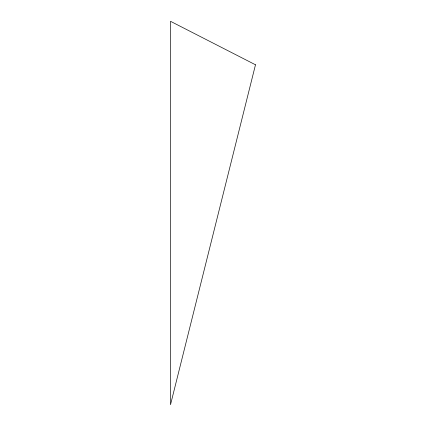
<?xml version="1.0" encoding="UTF-8"?>
<svg xmlns="http://www.w3.org/2000/svg" width="426" height="426" viewBox="0 0 426 426"><rect width="100%" height="100%" fill="white"/><g stroke="black" fill="none" stroke-linecap="round" stroke-linejoin="round"><path stroke-width="0.64" d="M255.488 64.784L170.512 404.7L170.512 21.3L255.488 64.784"/></g></svg>
